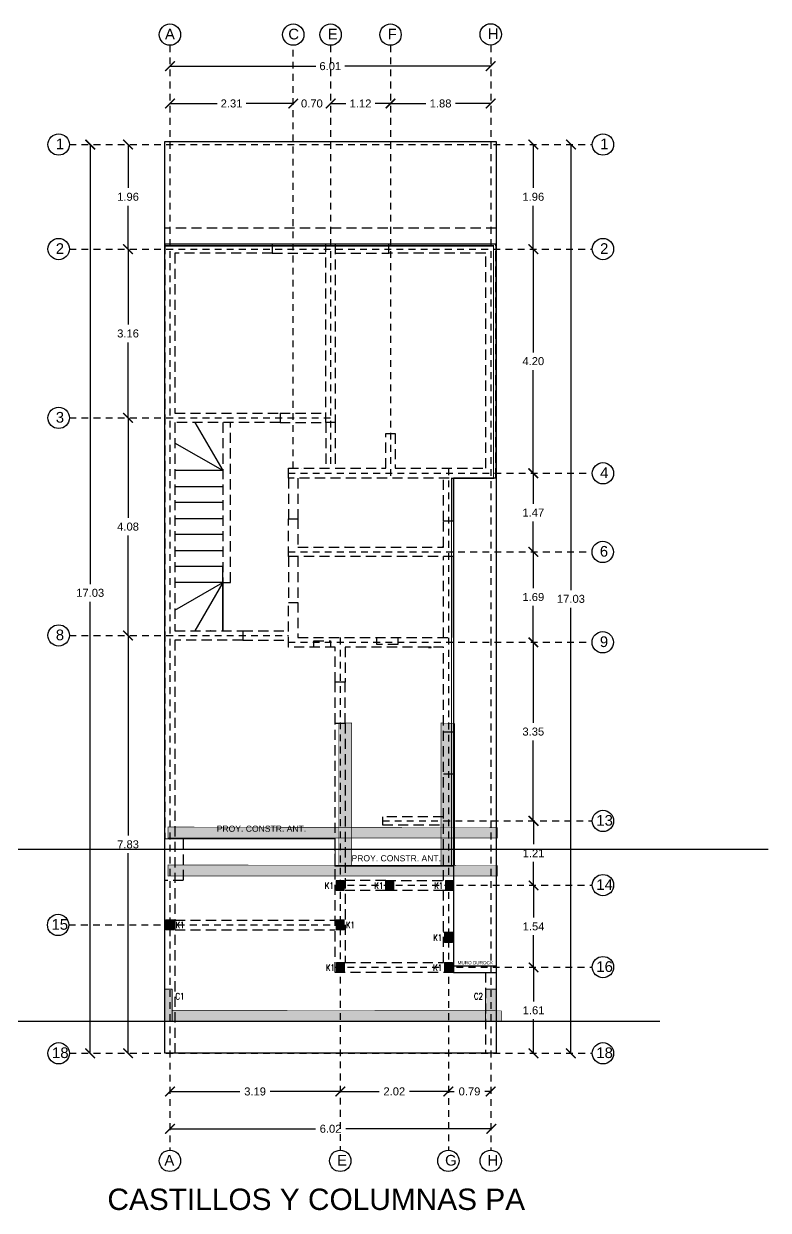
# Model space of a CAD drawing. Header units: metres. Extents: x -5 to 105, y 23 to 139.
# Drawn here: x 64.92 to 78.86, y 116.59 to 138.83 of the extents above; entities that cross this region are included whole.
import ezdxf

# ---------------------------------------------------------------- set-up
doc = ezdxf.new("R2010")
doc.units = ezdxf.units.M
doc.linetypes.add('DASHED2', pattern=[9.525, 6.35, -3.175])
for name, color, linetype in [('Cotas', 1, 'Continuous'), ('Ejes', 30, 'DASHED2'), ('Escalera', 252, 'Continuous'), ('Muros', 8, 'Continuous'), ('PDF2_Losa', 251, 'Continuous'), ('PDF2_VIGA', 34, 'Continuous'), ('Proyecciones', 254, 'DASHED2'), ('Textos', 7, 'Continuous'), ('Vigas nuevas', 7, 'Continuous')]:
    doc.layers.add(name, color=color, linetype=linetype)
doc.layers.add('EST-castillos', color=31, linetype='Continuous', lineweight=0)
doc.layers.add('EST-Losa', color=6, linetype='Continuous', lineweight=0)
doc.styles.add('ROMANS', font='romans.shx', dxfattribs={"width": 0.8})
doc.styles.get("Standard").update_dxf_attribs({"font": 'arial.ttf'})
doc.dimstyles.new('Cotas', dxfattribs={"dimtxt": 0.15, "dimasz": 0.18, "dimexe": 0.18, "dimexo": 0.0625, "dimgap": 0.09, "dimtad": 0, "dimtih": 1, "dimtoh": 1, "dimzin": 0, "dimdsep": 46, "dimtxsty": 'Standard', "dimblk": 'ARCHTICK', "dimcen": 0.09, "dimse1": 1, "dimse2": 1, "dimclre": 30, "dimadec": 0, "dimazin": 0, "dimtfac": 1, "dimtofl": 0, "dimtmove": 0, "dimatfit": 3, "dimfxl": 1, "dimtolj": 1, "dimtzin": 0, "dimarcsym": 0})

# ---------------------------------------------------------------- blocks, each defined once
blk = doc.blocks.new('_ArchTick')
at = {"color": 0, "linetype": 'ByBlock', "const_width": 0.15}
blk.add_lwpolyline([(-0.5, -0.5), (0.5, 0.5)], dxfattribs=at)
blk = doc.blocks.new('*D94')
at = {"layer": 'Cotas', "color": 0, "lineweight": -2, "ltscale": 0.03, "transparency": 16777216}
for p, q in [((66.87, 127.367), (66.87, 123.618)), ((66.87, 119.536), (66.87, 123.285))]:
    blk.add_line(p, q, dxfattribs=at)
at = {"layer": 'Defpoints', "color": 0, "ltscale": 0.03, "transparency": 16777216}
for p in [(66.87, 127.367), (69.019, 127.367), (67.56, 119.536)]:
    blk.add_point(p, dxfattribs=at)
at = {"layer": 'Cotas', "color": 0, "lineweight": -2, "ltscale": 0.03, "transparency": 16777216, "xscale": 0.18, "yscale": 0.18, "zscale": 0.18}
for p, rotation in [((66.87, 127.367), 90), ((66.87, 119.536), 270)]:
    blk.add_blockref('_ArchTick', p, dxfattribs=dict(at, rotation=rotation))
at = {"layer": 'Cotas', "color": 0, "ltscale": 0.03, "transparency": 16777216, "insert": (66.87, 123.452), "char_height": 0.15, "attachment_point": 5}
blk.add_mtext('\\A1;7.83', dxfattribs=at)
blk = doc.blocks.new('*D95')
at = {"layer": 'Cotas', "color": 0, "lineweight": -2, "ltscale": 0.03, "transparency": 16777216}
for p, q in [((66.87, 131.446), (66.87, 129.573)), ((66.87, 127.367), (66.87, 129.24))]:
    blk.add_line(p, q, dxfattribs=at)
at = {"layer": 'Defpoints', "color": 0, "ltscale": 0.03, "transparency": 16777216}
for p in [(66.87, 131.446), (69.718, 131.446), (69.019, 127.367)]:
    blk.add_point(p, dxfattribs=at)
at = {"layer": 'Cotas', "color": 0, "lineweight": -2, "ltscale": 0.03, "transparency": 16777216, "xscale": 0.18, "yscale": 0.18, "zscale": 0.18}
for p, rotation in [((66.87, 131.446), 90), ((66.87, 127.367), 270)]:
    blk.add_blockref('_ArchTick', p, dxfattribs=dict(at, rotation=rotation))
at = {"layer": 'Cotas', "color": 0, "ltscale": 0.03, "transparency": 16777216, "insert": (66.87, 129.407), "char_height": 0.15, "attachment_point": 5}
blk.add_mtext('\\A1;4.08', dxfattribs=at)
blk = doc.blocks.new('*D96')
at = {"layer": 'Cotas', "color": 0, "lineweight": -2, "ltscale": 0.03, "transparency": 16777216}
for p, q in [((66.87, 136.569), (66.87, 135.756)), ((66.87, 134.609), (66.87, 135.422))]:
    blk.add_line(p, q, dxfattribs=at)
at = {"layer": 'Defpoints', "color": 0, "ltscale": 0.03, "transparency": 16777216}
for p in [(66.87, 136.569), (67.57, 136.569), (67.57, 134.609)]:
    blk.add_point(p, dxfattribs=at)
at = {"layer": 'Cotas', "color": 0, "lineweight": -2, "ltscale": 0.03, "transparency": 16777216, "xscale": 0.18, "yscale": 0.18, "zscale": 0.18}
for p, rotation in [((66.87, 136.569), 90), ((66.87, 134.609), 270)]:
    blk.add_blockref('_ArchTick', p, dxfattribs=dict(at, rotation=rotation))
at = {"layer": 'Cotas', "color": 0, "ltscale": 0.03, "transparency": 16777216, "insert": (66.87, 135.589), "char_height": 0.15, "attachment_point": 5}
blk.add_mtext('\\A1;1.96', dxfattribs=at)
blk = doc.blocks.new('*D97')
at = {"layer": 'Cotas', "color": 0, "lineweight": -2, "ltscale": 0.03, "transparency": 16777216}
for p, q in [((66.161, 136.569), (66.161, 128.332)), ((66.161, 119.536), (66.161, 127.999))]:
    blk.add_line(p, q, dxfattribs=at)
at = {"layer": 'Defpoints', "color": 0, "ltscale": 0.03, "transparency": 16777216}
for p in [(66.161, 136.569), (66.161, 136.569), (66.87, 119.536)]:
    blk.add_point(p, dxfattribs=at)
at = {"layer": 'Cotas', "color": 0, "lineweight": -2, "ltscale": 0.03, "transparency": 16777216, "xscale": 0.18, "yscale": 0.18, "zscale": 0.18}
for p, rotation in [((66.161, 136.569), 90), ((66.161, 119.536), 270)]:
    blk.add_blockref('_ArchTick', p, dxfattribs=dict(at, rotation=rotation))
at = {"layer": 'Cotas', "color": 0, "ltscale": 0.03, "transparency": 16777216, "insert": (66.161, 128.166), "char_height": 0.15, "attachment_point": 5}
blk.add_mtext('\\A1;17.03', dxfattribs=at)
blk = doc.blocks.new('*D98')
at = {"layer": 'Cotas', "color": 0, "lineweight": -2, "ltscale": 0.03, "transparency": 16777216}
for p, q in [((74.467, 121.146), (74.467, 120.508)), ((74.467, 119.536), (74.467, 120.174))]:
    blk.add_line(p, q, dxfattribs=at)
at = {"layer": 'Defpoints', "color": 0, "ltscale": 0.03, "transparency": 16777216}
for p in [(73.767, 121.146), (73.767, 119.536), (74.467, 119.536)]:
    blk.add_point(p, dxfattribs=at)
at = {"layer": 'Cotas', "color": 0, "lineweight": -2, "ltscale": 0.03, "transparency": 16777216, "xscale": 0.18, "yscale": 0.18, "zscale": 0.18}
for p, rotation in [((74.467, 121.146), 90), ((74.467, 119.536), 270)]:
    blk.add_blockref('_ArchTick', p, dxfattribs=dict(at, rotation=rotation))
at = {"layer": 'Cotas', "color": 0, "ltscale": 0.03, "transparency": 16777216, "insert": (74.467, 120.341), "char_height": 0.15, "attachment_point": 5}
blk.add_mtext('\\A1;1.61', dxfattribs=at)
blk = doc.blocks.new('*D99')
at = {"layer": 'Cotas', "color": 0, "lineweight": -2, "ltscale": 0.03, "transparency": 16777216}
for p, q in [((74.462, 128.934), (74.462, 128.253)), ((74.462, 127.239), (74.462, 127.92))]:
    blk.add_line(p, q, dxfattribs=at)
at = {"layer": 'Defpoints', "color": 0, "ltscale": 0.03, "transparency": 16777216}
for p in [(72.782, 128.934), (69.876, 127.239), (74.462, 127.239)]:
    blk.add_point(p, dxfattribs=at)
at = {"layer": 'Cotas', "color": 0, "lineweight": -2, "ltscale": 0.03, "transparency": 16777216, "xscale": 0.18, "yscale": 0.18, "zscale": 0.18}
for p, rotation in [((74.462, 128.934), 90), ((74.462, 127.239), 270)]:
    blk.add_blockref('_ArchTick', p, dxfattribs=dict(at, rotation=rotation))
at = {"layer": 'Cotas', "color": 0, "ltscale": 0.03, "transparency": 16777216, "insert": (74.462, 128.087), "char_height": 0.15, "attachment_point": 5}
blk.add_mtext('\\A1;1.69', dxfattribs=at)
blk = doc.blocks.new('*D100')
at = {"layer": 'Cotas', "color": 0, "lineweight": -2, "ltscale": 0.03, "transparency": 16777216}
for p, q in [((74.462, 134.609), (74.462, 132.674)), ((74.462, 130.407), (74.462, 132.341))]:
    blk.add_line(p, q, dxfattribs=at)
at = {"layer": 'Defpoints', "color": 0, "ltscale": 0.03, "transparency": 16777216}
for p in [(72.792, 134.609), (73.767, 130.407), (74.462, 130.407)]:
    blk.add_point(p, dxfattribs=at)
at = {"layer": 'Cotas', "color": 0, "lineweight": -2, "ltscale": 0.03, "transparency": 16777216, "xscale": 0.18, "yscale": 0.18, "zscale": 0.18}
for p, rotation in [((74.462, 134.609), 90), ((74.462, 130.407), 270)]:
    blk.add_blockref('_ArchTick', p, dxfattribs=dict(at, rotation=rotation))
at = {"layer": 'Cotas', "color": 0, "ltscale": 0.03, "transparency": 16777216, "insert": (74.462, 132.508), "char_height": 0.15, "attachment_point": 5}
blk.add_mtext('\\A1;4.20', dxfattribs=at)
blk = doc.blocks.new('*D101')
at = {"layer": 'Cotas', "color": 0, "lineweight": -2, "ltscale": 0.03, "transparency": 16777216}
for p, q in [((74.462, 136.569), (74.462, 135.756)), ((74.462, 134.609), (74.462, 135.422))]:
    blk.add_line(p, q, dxfattribs=at)
at = {"layer": 'Defpoints', "color": 0, "ltscale": 0.03, "transparency": 16777216}
for p in [(73.767, 136.569), (73.762, 134.609), (74.462, 134.609)]:
    blk.add_point(p, dxfattribs=at)
at = {"layer": 'Cotas', "color": 0, "lineweight": -2, "ltscale": 0.03, "transparency": 16777216, "xscale": 0.18, "yscale": 0.18, "zscale": 0.18}
for p, rotation in [((74.462, 136.569), 90), ((74.462, 134.609), 270)]:
    blk.add_blockref('_ArchTick', p, dxfattribs=dict(at, rotation=rotation))
at = {"layer": 'Cotas', "color": 0, "ltscale": 0.03, "transparency": 16777216, "insert": (74.462, 135.589), "char_height": 0.15, "attachment_point": 5}
blk.add_mtext('\\A1;1.96', dxfattribs=at)
blk = doc.blocks.new('*D102')
at = {"layer": 'Cotas', "color": 0, "lineweight": -2, "ltscale": 0.03, "transparency": 16777216}
for p, q in [((75.167, 136.569), (75.167, 128.219)), ((75.167, 119.536), (75.167, 127.886))]:
    blk.add_line(p, q, dxfattribs=at)
at = {"layer": 'Defpoints', "color": 0, "ltscale": 0.03, "transparency": 16777216}
for p in [(74.462, 136.569), (75.167, 136.569), (74.467, 119.536)]:
    blk.add_point(p, dxfattribs=at)
at = {"layer": 'Cotas', "color": 0, "lineweight": -2, "ltscale": 0.03, "transparency": 16777216, "xscale": 0.18, "yscale": 0.18, "zscale": 0.18}
for p, rotation in [((75.167, 136.569), 90), ((75.167, 119.536), 270)]:
    blk.add_blockref('_ArchTick', p, dxfattribs=dict(at, rotation=rotation))
at = {"layer": 'Cotas', "color": 0, "ltscale": 0.03, "transparency": 16777216, "insert": (75.167, 128.053), "char_height": 0.15, "attachment_point": 5}
blk.add_mtext('\\A1;17.03', dxfattribs=at)
blk = doc.blocks.new('*D103')
at = {"layer": 'Cotas', "color": 0, "lineweight": -2, "ltscale": 0.03, "transparency": 16777216}
for p, q in [((66.87, 134.609), (66.87, 133.194)), ((66.87, 131.446), (66.87, 132.861))]:
    blk.add_line(p, q, dxfattribs=at)
at = {"layer": 'Defpoints', "color": 0, "ltscale": 0.03, "transparency": 16777216}
for p in [(66.87, 134.609), (67.57, 134.609), (69.718, 131.446)]:
    blk.add_point(p, dxfattribs=at)
at = {"layer": 'Cotas', "color": 0, "lineweight": -2, "ltscale": 0.03, "transparency": 16777216, "xscale": 0.18, "yscale": 0.18, "zscale": 0.18}
for p, rotation in [((66.87, 134.609), 90), ((66.87, 131.446), 270)]:
    blk.add_blockref('_ArchTick', p, dxfattribs=dict(at, rotation=rotation))
at = {"layer": 'Cotas', "color": 0, "ltscale": 0.03, "transparency": 16777216, "insert": (66.87, 133.027), "char_height": 0.15, "attachment_point": 5}
blk.add_mtext('\\A1;3.16', dxfattribs=at)
blk = doc.blocks.new('*D104')
at = {"layer": 'Cotas', "color": 0, "lineweight": -2, "ltscale": 0.03, "transparency": 16777216}
for p, q in [((74.462, 130.407), (74.462, 129.836)), ((74.462, 128.934), (74.462, 129.505))]:
    blk.add_line(p, q, dxfattribs=at)
at = {"layer": 'Defpoints', "color": 0, "ltscale": 0.03, "transparency": 16777216}
for p in [(73.767, 130.407), (73.767, 128.934), (74.462, 128.934)]:
    blk.add_point(p, dxfattribs=at)
at = {"layer": 'Cotas', "color": 0, "lineweight": -2, "ltscale": 0.03, "transparency": 16777216, "xscale": 0.18, "yscale": 0.18, "zscale": 0.18}
for p, rotation in [((74.462, 130.407), 90), ((74.462, 128.934), 270)]:
    blk.add_blockref('_ArchTick', p, dxfattribs=dict(at, rotation=rotation))
at = {"layer": 'Cotas', "color": 0, "ltscale": 0.03, "transparency": 16777216, "insert": (74.462, 129.67), "char_height": 0.15, "attachment_point": 5}
blk.add_mtext('\\A1;1.47', dxfattribs=at)
blk = doc.blocks.new('*D105')
at = {"layer": 'Cotas', "color": 0, "lineweight": -2, "ltscale": 0.03, "transparency": 16777216}
for p, q in [((74.462, 127.239), (74.462, 125.732)), ((74.462, 123.892), (74.462, 125.399))]:
    blk.add_line(p, q, dxfattribs=at)
at = {"layer": 'Defpoints', "color": 0, "ltscale": 0.03, "transparency": 16777216}
for p in [(70.092, 127.239), (72.969, 123.892), (74.462, 123.892)]:
    blk.add_point(p, dxfattribs=at)
at = {"layer": 'Cotas', "color": 0, "lineweight": -2, "ltscale": 0.03, "transparency": 16777216, "xscale": 0.18, "yscale": 0.18, "zscale": 0.18}
for p, rotation in [((74.462, 127.239), 90), ((74.462, 123.892), 270)]:
    blk.add_blockref('_ArchTick', p, dxfattribs=dict(at, rotation=rotation))
at = {"layer": 'Cotas', "color": 0, "ltscale": 0.03, "transparency": 16777216, "insert": (74.462, 125.565), "char_height": 0.15, "attachment_point": 5}
blk.add_mtext('\\A1;3.35', dxfattribs=at)
blk = doc.blocks.new('*D106')
at = {"layer": 'Cotas', "color": 0, "lineweight": -2, "ltscale": 0.03, "transparency": 16777216}
for p, q in [((74.467, 122.683), (74.467, 122.081)), ((74.467, 121.146), (74.467, 121.748))]:
    blk.add_line(p, q, dxfattribs=at)
at = {"layer": 'Defpoints', "color": 0, "ltscale": 0.03, "transparency": 16777216}
for p in [(72.969, 122.683), (73.767, 121.146), (74.467, 121.146)]:
    blk.add_point(p, dxfattribs=at)
at = {"layer": 'Cotas', "color": 0, "lineweight": -2, "ltscale": 0.03, "transparency": 16777216, "xscale": 0.18, "yscale": 0.18, "zscale": 0.18}
for p, rotation in [((74.467, 122.683), 90), ((74.467, 121.146), 270)]:
    blk.add_blockref('_ArchTick', p, dxfattribs=dict(at, rotation=rotation))
at = {"layer": 'Cotas', "color": 0, "ltscale": 0.03, "transparency": 16777216, "insert": (74.467, 121.914), "char_height": 0.15, "attachment_point": 5}
blk.add_mtext('\\A1;1.54', dxfattribs=at)
blk = doc.blocks.new('*D107')
at = {"layer": 'Cotas', "color": 0, "lineweight": -2, "ltscale": 0.03, "transparency": 16777216}
for p, q in [((74.467, 123.892), (74.467, 123.453)), ((74.467, 122.683), (74.467, 123.122))]:
    blk.add_line(p, q, dxfattribs=at)
at = {"layer": 'Defpoints', "color": 0, "ltscale": 0.03, "transparency": 16777216}
for p in [(73.767, 123.892), (73.767, 122.683), (74.467, 122.683)]:
    blk.add_point(p, dxfattribs=at)
at = {"layer": 'Cotas', "color": 0, "lineweight": -2, "ltscale": 0.03, "transparency": 16777216, "xscale": 0.18, "yscale": 0.18, "zscale": 0.18}
for p, rotation in [((74.467, 123.892), 90), ((74.467, 122.683), 270)]:
    blk.add_blockref('_ArchTick', p, dxfattribs=dict(at, rotation=rotation))
at = {"layer": 'Cotas', "color": 0, "ltscale": 0.03, "transparency": 16777216, "insert": (74.467, 123.287), "char_height": 0.15, "attachment_point": 5}
blk.add_mtext('\\A1;1.21', dxfattribs=at)
blk = doc.blocks.new('*D108')
at = {"layer": 'Cotas', "color": 0, "lineweight": -2, "transparency": 16777216}
for p, q in [((67.654, 118.121), (70.379, 118.121)), ((73.674, 118.121), (70.948, 118.121))]:
    blk.add_line(p, q, dxfattribs=at)
at = {"layer": 'Defpoints', "color": 0, "transparency": 16777216}
for p in [(67.654, 118.121), (73.674, 118.121), (73.674, 118.121)]:
    blk.add_point(p, dxfattribs=at)
at = {"layer": 'Cotas', "color": 0, "lineweight": -2, "transparency": 16777216, "xscale": 0.18, "yscale": 0.18, "zscale": 0.18, "rotation": 180}
blk.add_blockref('_ArchTick', (67.654, 118.121), dxfattribs=at)
at = {"layer": 'Cotas', "color": 0, "lineweight": -2, "transparency": 16777216, "xscale": 0.18, "yscale": 0.18, "zscale": 0.18}
blk.add_blockref('_ArchTick', (73.674, 118.121), dxfattribs=at)
at = {"layer": 'Cotas', "color": 0, "transparency": 16777216, "insert": (70.664, 118.121), "char_height": 0.15, "attachment_point": 5}
blk.add_mtext('\\A1;6.02', dxfattribs=at)
blk = doc.blocks.new('*D109')
at = {"layer": 'Cotas', "color": 0, "lineweight": -2, "ltscale": 0.03, "transparency": 16777216}
for p, q in [((72.871, 118.821), (72.982, 118.821)), ((73.664, 118.821), (73.552, 118.821))]:
    blk.add_line(p, q, dxfattribs=at)
at = {"layer": 'Defpoints', "color": 0, "ltscale": 0.03, "transparency": 16777216}
for p in [(72.871, 119.536), (73.664, 119.536), (73.664, 118.821)]:
    blk.add_point(p, dxfattribs=at)
at = {"layer": 'Cotas', "color": 0, "lineweight": -2, "ltscale": 0.03, "transparency": 16777216, "xscale": 0.18, "yscale": 0.18, "zscale": 0.18, "rotation": 180}
blk.add_blockref('_ArchTick', (72.871, 118.821), dxfattribs=at)
at = {"layer": 'Cotas', "color": 0, "lineweight": -2, "ltscale": 0.03, "transparency": 16777216, "xscale": 0.18, "yscale": 0.18, "zscale": 0.18}
blk.add_blockref('_ArchTick', (73.664, 118.821), dxfattribs=at)
at = {"layer": 'Cotas', "color": 0, "ltscale": 0.03, "transparency": 16777216, "insert": (73.267, 118.821), "char_height": 0.15, "attachment_point": 5}
blk.add_mtext('\\A1;0.79', dxfattribs=at)
blk = doc.blocks.new('*D110')
at = {"layer": 'Cotas', "color": 0, "lineweight": -2, "ltscale": 0.03, "transparency": 16777216}
for p, q in [((70.846, 118.821), (71.573, 118.821)), ((72.871, 118.821), (72.144, 118.821))]:
    blk.add_line(p, q, dxfattribs=at)
at = {"layer": 'Defpoints', "color": 0, "ltscale": 0.03, "transparency": 16777216}
for p in [(70.846, 119.536), (72.871, 119.536), (72.871, 118.821)]:
    blk.add_point(p, dxfattribs=at)
at = {"layer": 'Cotas', "color": 0, "lineweight": -2, "ltscale": 0.03, "transparency": 16777216, "xscale": 0.18, "yscale": 0.18, "zscale": 0.18, "rotation": 180}
blk.add_blockref('_ArchTick', (70.846, 118.821), dxfattribs=at)
at = {"layer": 'Cotas', "color": 0, "lineweight": -2, "ltscale": 0.03, "transparency": 16777216, "xscale": 0.18, "yscale": 0.18, "zscale": 0.18}
blk.add_blockref('_ArchTick', (72.871, 118.821), dxfattribs=at)
at = {"layer": 'Cotas', "color": 0, "ltscale": 0.03, "transparency": 16777216, "insert": (71.858, 118.821), "char_height": 0.15, "attachment_point": 5}
blk.add_mtext('\\A1;2.02', dxfattribs=at)
blk = doc.blocks.new('*D111')
at = {"layer": 'Cotas', "color": 0, "lineweight": -2, "ltscale": 0.03, "transparency": 16777216}
for p, q in [((67.654, 118.82), (68.965, 118.82)), ((70.846, 118.82), (69.535, 118.82))]:
    blk.add_line(p, q, dxfattribs=at)
at = {"layer": 'Defpoints', "color": 0, "ltscale": 0.03, "transparency": 16777216}
for p in [(67.654, 119.536), (70.846, 119.536), (70.846, 118.82)]:
    blk.add_point(p, dxfattribs=at)
at = {"layer": 'Cotas', "color": 0, "lineweight": -2, "ltscale": 0.03, "transparency": 16777216, "xscale": 0.18, "yscale": 0.18, "zscale": 0.18, "rotation": 180}
blk.add_blockref('_ArchTick', (67.654, 118.82), dxfattribs=at)
at = {"layer": 'Cotas', "color": 0, "lineweight": -2, "ltscale": 0.03, "transparency": 16777216, "xscale": 0.18, "yscale": 0.18, "zscale": 0.18}
blk.add_blockref('_ArchTick', (70.846, 118.82), dxfattribs=at)
at = {"layer": 'Cotas', "color": 0, "ltscale": 0.03, "transparency": 16777216, "insert": (69.25, 118.82), "char_height": 0.15, "attachment_point": 5}
blk.add_mtext('\\A1;3.19', dxfattribs=at)
blk = doc.blocks.new('*D112')
at = {"layer": 'Cotas', "color": 0, "lineweight": -2, "ltscale": 0.03, "transparency": 16777216}
for p, q in [((67.654, 137.338), (68.538, 137.338)), ((69.964, 137.338), (69.081, 137.338))]:
    blk.add_line(p, q, dxfattribs=at)
at = {"layer": 'Defpoints', "color": 0, "ltscale": 0.03, "transparency": 16777216}
for p in [(69.964, 137.338), (67.654, 136.628), (69.964, 136.628)]:
    blk.add_point(p, dxfattribs=at)
at = {"layer": 'Cotas', "color": 0, "lineweight": -2, "ltscale": 0.03, "transparency": 16777216, "xscale": 0.18, "yscale": 0.18, "zscale": 0.18, "rotation": 180}
blk.add_blockref('_ArchTick', (67.654, 137.338), dxfattribs=at)
at = {"layer": 'Cotas', "color": 0, "lineweight": -2, "ltscale": 0.03, "transparency": 16777216, "xscale": 0.18, "yscale": 0.18, "zscale": 0.18}
blk.add_blockref('_ArchTick', (69.964, 137.338), dxfattribs=at)
at = {"layer": 'Cotas', "color": 0, "ltscale": 0.03, "transparency": 16777216, "insert": (68.809, 137.338), "char_height": 0.15, "attachment_point": 5}
blk.add_mtext('\\A1;2.31', dxfattribs=at)
blk = doc.blocks.new('*D113')
at = {"layer": 'Cotas', "color": 0, "lineweight": -2, "ltscale": 0.03, "transparency": 16777216}
for p, q in [((67.654, 138.038), (70.388, 138.038)), ((73.664, 138.038), (70.93, 138.038))]:
    blk.add_line(p, q, dxfattribs=at)
at = {"layer": 'Defpoints', "color": 0, "ltscale": 0.03, "transparency": 16777216}
for p in [(73.664, 138.038), (67.654, 136.628), (73.664, 136.628)]:
    blk.add_point(p, dxfattribs=at)
at = {"layer": 'Cotas', "color": 0, "lineweight": -2, "ltscale": 0.03, "transparency": 16777216, "xscale": 0.18, "yscale": 0.18, "zscale": 0.18, "rotation": 180}
blk.add_blockref('_ArchTick', (67.654, 138.038), dxfattribs=at)
at = {"layer": 'Cotas', "color": 0, "lineweight": -2, "ltscale": 0.03, "transparency": 16777216, "xscale": 0.18, "yscale": 0.18, "zscale": 0.18}
blk.add_blockref('_ArchTick', (73.664, 138.038), dxfattribs=at)
at = {"layer": 'Cotas', "color": 0, "ltscale": 0.03, "transparency": 16777216, "insert": (70.659, 138.038), "char_height": 0.15, "attachment_point": 5}
blk.add_mtext('\\A1;6.01', dxfattribs=at)
blk = doc.blocks.new('*D114')
at = {"layer": 'Cotas', "color": 0, "lineweight": -2, "ltscale": 0.03, "transparency": 16777216}
for p, q in [((69.964, 137.338), (69.784, 137.338)), ((70.664, 137.338), (70.844, 137.338))]:
    blk.add_line(p, q, dxfattribs=at)
at = {"layer": 'Defpoints', "color": 0, "ltscale": 0.03, "transparency": 16777216}
for p in [(70.664, 137.338), (69.964, 136.628), (70.664, 136.628)]:
    blk.add_point(p, dxfattribs=at)
at = {"layer": 'Cotas', "color": 0, "lineweight": -2, "ltscale": 0.03, "transparency": 16777216, "xscale": 0.18, "yscale": 0.18, "zscale": 0.18}
blk.add_blockref('_ArchTick', (69.964, 137.338), dxfattribs=at)
at = {"layer": 'Cotas', "color": 0, "lineweight": -2, "ltscale": 0.03, "transparency": 16777216, "xscale": 0.18, "yscale": 0.18, "zscale": 0.18, "rotation": 180}
blk.add_blockref('_ArchTick', (70.664, 137.338), dxfattribs=at)
at = {"layer": 'Cotas', "color": 0, "ltscale": 0.03, "transparency": 16777216, "insert": (70.314, 137.338), "char_height": 0.15, "attachment_point": 5}
blk.add_mtext('\\A1;0.70', dxfattribs=at)
blk = doc.blocks.new('*D115')
at = {"layer": 'Cotas', "color": 0, "lineweight": -2, "ltscale": 0.03, "transparency": 16777216}
for p, q in [((70.664, 137.338), (70.948, 137.338)), ((71.787, 137.338), (71.502, 137.338))]:
    blk.add_line(p, q, dxfattribs=at)
at = {"layer": 'Defpoints', "color": 0, "ltscale": 0.03, "transparency": 16777216}
for p in [(71.787, 137.338), (70.664, 136.628), (71.787, 136.628)]:
    blk.add_point(p, dxfattribs=at)
at = {"layer": 'Cotas', "color": 0, "lineweight": -2, "ltscale": 0.03, "transparency": 16777216, "xscale": 0.18, "yscale": 0.18, "zscale": 0.18, "rotation": 180}
blk.add_blockref('_ArchTick', (70.664, 137.338), dxfattribs=at)
at = {"layer": 'Cotas', "color": 0, "lineweight": -2, "ltscale": 0.03, "transparency": 16777216, "xscale": 0.18, "yscale": 0.18, "zscale": 0.18}
blk.add_blockref('_ArchTick', (71.787, 137.338), dxfattribs=at)
at = {"layer": 'Cotas', "color": 0, "ltscale": 0.03, "transparency": 16777216, "insert": (71.225, 137.338), "char_height": 0.15, "attachment_point": 5}
blk.add_mtext('\\A1;1.12', dxfattribs=at)
blk = doc.blocks.new('*D116')
at = {"layer": 'Cotas', "color": 0, "lineweight": -2, "ltscale": 0.03, "transparency": 16777216}
for p, q in [((71.787, 137.338), (72.447, 137.338)), ((73.664, 137.338), (73.003, 137.338))]:
    blk.add_line(p, q, dxfattribs=at)
at = {"layer": 'Defpoints', "color": 0, "ltscale": 0.03, "transparency": 16777216}
for p in [(73.664, 137.338), (71.787, 136.628), (73.664, 136.628)]:
    blk.add_point(p, dxfattribs=at)
at = {"layer": 'Cotas', "color": 0, "lineweight": -2, "ltscale": 0.03, "transparency": 16777216, "xscale": 0.18, "yscale": 0.18, "zscale": 0.18, "rotation": 180}
blk.add_blockref('_ArchTick', (71.787, 137.338), dxfattribs=at)
at = {"layer": 'Cotas', "color": 0, "lineweight": -2, "ltscale": 0.03, "transparency": 16777216, "xscale": 0.18, "yscale": 0.18, "zscale": 0.18}
blk.add_blockref('_ArchTick', (73.664, 137.338), dxfattribs=at)
at = {"layer": 'Cotas', "color": 0, "ltscale": 0.03, "transparency": 16777216, "insert": (72.725, 137.338), "char_height": 0.15, "attachment_point": 5}
blk.add_mtext('\\A1;1.88', dxfattribs=at)

msp = doc.modelspace()

# ---------------------------------------------------------------- hatches: boundary and pattern name
at = {"transparency": 33554559}
h = msp.add_hatch(color=256, dxfattribs=at)
h.paths.add_polyline_path([(71.4224, 127.2197), (71.4224, 127.2197), (71.4224, 127.2197)], flags=0)
h.paths.add_polyline_path([(71.4224, 127.2197), (71.4224, 127.2197), (71.4224, 127.2197)], flags=0)
h.paths.add_polyline_path([(71.4224, 127.2197), (71.4224, 127.2295), (71.4224, 127.2197)], flags=0)
h = msp.add_hatch(color=256, dxfattribs=at)
h.paths.add_polyline_path([(71.4224, 127.2197), (71.4224, 127.2197), (71.4224, 127.2197)], flags=0)
h.paths.add_polyline_path([(71.4224, 127.2197), (71.4224, 127.2197), (71.4224, 127.2197)], flags=0)
h.paths.add_polyline_path([(71.4224, 127.2197), (71.4224, 127.2295), (71.4224, 127.2197)], flags=0)
at = {"layer": 'EST-castillos'}
h = msp.add_hatch(color=256, dxfattribs=at)
h.dxf.hatch_style = 1
h.paths.add_polyline_path([(70.7697, 122.7765), (70.7697, 122.5893), (70.9197, 122.5893), (70.9197, 122.7765)])
h = msp.add_hatch(color=256, dxfattribs=at)
h.dxf.hatch_style = 1
h.paths.add_polyline_path([(71.6983, 122.7765), (71.6983, 122.5893), (71.8483, 122.5893), (71.8483, 122.7765)])
h = msp.add_hatch(color=256, dxfattribs=at)
h.dxf.hatch_style = 1
h.paths.add_polyline_path([(72.8192, 122.7765), (72.8192, 122.5893), (72.9692, 122.5893), (72.9692, 122.7765)])
h = msp.add_hatch(color=256, dxfattribs=at)
h.dxf.hatch_style = 1
h.paths.add_polyline_path([(67.5776, 122.0396), (67.5776, 121.8524), (67.7276, 121.8524), (67.7276, 122.0396)])
h = msp.add_hatch(color=256, dxfattribs=at)
h.dxf.hatch_style = 1
h.paths.add_polyline_path([(70.7697, 122.0396), (70.7697, 121.8524), (70.9197, 121.8524), (70.9197, 122.0396)])
h = msp.add_hatch(color=256, dxfattribs=at)
h.dxf.hatch_style = 1
h.paths.add_polyline_path([(72.8006, 121.8012), (72.8006, 121.614), (72.9506, 121.614), (72.9506, 121.8012)])
h = msp.add_hatch(color=256, dxfattribs=at)
h.dxf.hatch_style = 1
h.paths.add_polyline_path([(70.7725, 121.2396), (70.7725, 121.0524), (70.9225, 121.0524), (70.9225, 121.2396)])
h = msp.add_hatch(color=256, dxfattribs=at)
h.dxf.hatch_style = 1
h.paths.add_polyline_path([(72.7992, 121.2396), (72.7992, 121.0524), (72.9492, 121.0524), (72.9492, 121.2396)])
h = msp.add_hatch(color=256, dxfattribs=at)
h.dxf.hatch_style = 1
h.paths.add_polyline_path([(67.5604, 120.7361), (67.5604, 120.1361), (67.6976, 120.1361), (67.6976, 120.7361)])
h = msp.add_hatch(color=256, dxfattribs=at)
h.dxf.hatch_style = 1
h.paths.add_polyline_path([(73.5672, 120.7361), (73.5672, 120.1361), (73.7672, 120.1361), (73.7672, 120.7361)])
at = {"layer": 'PDF2_Losa'}
h = msp.add_hatch(color=256, dxfattribs=at)
h.dxf.hatch_style = 1
h.paths.add_polyline_path([(71.0578, 125.7271), (71.0578, 123.0573), (70.8115, 123.0573), (70.8115, 125.7271)])
h = msp.add_hatch(color=256, dxfattribs=at)
h.dxf.hatch_style = 1
h.paths.add_polyline_path([(72.9888, 125.7172), (72.9888, 123.0573), (72.7326, 123.0573), (72.7326, 125.7271)])
h = msp.add_hatch(color=256, dxfattribs=at)
h.dxf.hatch_style = 1
h.paths.add_polyline_path([(67.6196, 123.7765), (73.7867, 123.7666), (73.7867, 123.5696), (67.6196, 123.5696)])
at = {"layer": 'Vigas nuevas'}
h = msp.add_hatch(color=1, dxfattribs=at)
h.dxf.hatch_style = 1
h.paths.add_polyline_path([(67.6196, 123.0659), (73.7867, 123.056), (73.7867, 122.859), (67.6196, 122.859)])
h = msp.add_hatch(color=1, dxfattribs=at)
h.dxf.hatch_style = 1
h.paths.add_polyline_path([(67.6976, 120.343), (73.8647, 120.3331), (73.8647, 120.1361), (67.6976, 120.1361)])

# ---------------------------------------------------------------- linework, layer by layer
at = {"lineweight": 25}
for points in [[(70.1121, 130.5004), (70.1121, 130.5004)], [(73.7573, 130.3132), (73.7573, 130.3132)], [(72.1613, 129.0226), (72.1613, 129.0226)], [(72.7623, 129.0226), (72.7524, 129.0226)], [(68.4175, 127.4561), (68.4077, 127.4561)], [(72.9692, 121.8012), (72.9692, 121.8012)]]:
    msp.add_lwpolyline(points, dxfattribs=at)
at = {"layer": 'Cotas'}
for centre in [(67.654, 138.6283), (69.9644, 138.6283), (70.6637, 138.6283), (71.7869, 138.6283), (73.6637, 138.633), (65.5702, 136.5692), (75.7672, 136.5692), (65.5702, 134.6087), (75.7672, 134.6087), (65.5702, 131.4462), (75.7672, 130.4068), (75.7623, 128.9339), (65.5702, 127.3675), (75.7623, 127.2394), (75.7672, 123.8915), (75.7672, 122.6879), (65.5603, 121.9411), (75.7672, 121.1509), (65.5702, 119.5361), (75.7672, 119.5361), (67.654, 117.5205), (70.8461, 117.5205), (72.8707, 117.5205), (73.6639, 117.5205)]:
    msp.add_circle(centre, 0.2, dxfattribs=at)
at = {"layer": 'Ejes', "ltscale": 0.02}
for points in [[(67.654, 138.4283), (67.654, 117.7205)], [(69.9644, 130.5004), (69.9644, 138.4283)], [(70.6637, 138.4283), (70.6637, 130.5004)], [(71.7869, 138.4283), (71.7869, 130.3132)], [(73.6637, 138.4283), (73.6639, 117.7205)], [(65.7702, 136.5692), (75.5672, 136.5692)], [(65.7702, 134.6087), (75.5672, 134.6087)], [(65.7702, 131.4462), (70.7525, 131.4462)], [(69.8756, 130.4068), (75.5672, 130.4068)], [(72.8707, 130.5004), (72.8707, 117.7205)], [(69.8756, 128.9339), (75.5623, 128.9339)], [(65.7702, 127.3675), (69.8756, 127.3675)], [(69.8756, 127.2394), (75.5623, 127.2394)], [(70.8459, 127.328), (70.8461, 117.7205)], [(71.6397, 123.8915), (75.5672, 123.8915)], [(70.7525, 122.6879), (75.5672, 122.6879)], [(65.7603, 121.9411), (70.9397, 121.9411)], [(70.7525, 121.1509), (75.5672, 121.1509)], [(65.7702, 119.5361), (75.5672, 119.5361)]]:
    msp.add_lwpolyline(points, dxfattribs=at)
at = {"layer": 'Escalera'}
for points in [[(68.122, 131.3575), (68.6441, 130.461), (67.7476, 130.9733)], [(68.6441, 130.461), (67.7476, 130.461)], [(68.6441, 130.1556), (67.7476, 130.1556)], [(68.6441, 129.86), (67.7476, 129.86)], [(68.6441, 129.5546), (67.7476, 129.5546)], [(68.6441, 129.259), (67.7476, 129.259)], [(68.6441, 128.9536), (67.7476, 128.9536)], [(68.6441, 128.6581), (67.7476, 128.6581)], [(68.6441, 127.4561), (68.6441, 128.6581)], [(68.6441, 128.3625), (67.7476, 128.3625)], [(67.7476, 127.8404), (68.6441, 128.3625), (68.122, 127.4561)], [(68.6441, 128.3625), (68.6441, 127.4561)]]:
    msp.add_lwpolyline(points, dxfattribs=at)
at = {"layer": 'EST-castillos'}
for p, q in [((67.5604, 120.1361), (67.7104, 120.1361)), ((73.5672, 120.1361), (73.7172, 120.1361))]:
    msp.add_line(p, q, dxfattribs=at)
for points in [[(70.7697, 122.7765), (70.7697, 122.5893), (70.9197, 122.5893), (70.9197, 122.7765), (70.7697, 122.7765)], [(71.6983, 122.7765), (71.6983, 122.5893), (71.8483, 122.5893), (71.8483, 122.7765), (71.6983, 122.7765)], [(72.8192, 122.7765), (72.8192, 122.5893), (72.9692, 122.5893), (72.9692, 122.7765), (72.8192, 122.7765)], [(67.5776, 122.0396), (67.5776, 121.8524), (67.7276, 121.8524), (67.7276, 122.0396), (67.5776, 122.0396)], [(70.7697, 122.0396), (70.7697, 121.8524), (70.9197, 121.8524), (70.9197, 122.0396), (70.7697, 122.0396)], [(72.8006, 121.8012), (72.8006, 121.614), (72.9506, 121.614), (72.9506, 121.8012), (72.8006, 121.8012)], [(70.7725, 121.2396), (70.7725, 121.0524), (70.9225, 121.0524), (70.9225, 121.2396), (70.7725, 121.2396)], [(72.7992, 121.2396), (72.7992, 121.0524), (72.9492, 121.0524), (72.9492, 121.2396), (72.7992, 121.2396)], [(67.5604, 120.7361), (67.5604, 120.1361), (67.6976, 120.1361), (67.6976, 120.7361), (67.5604, 120.7361)], [(73.5672, 120.7361), (73.5672, 120.1361), (73.7672, 120.1361), (73.7672, 120.7361), (73.5672, 120.7361)]]:
    msp.add_lwpolyline(points, dxfattribs=at)
at = {"layer": 'EST-Losa', "lineweight": 0}
msp.add_lwpolyline([(67.5605, 131.3572, 0.0197, 0.0197, 0), (67.5605, 134.6722, 0.0296, 0.0296, 0), (73.7178, 134.6722, 0.0197, 0.0197, 0), (73.7178, 130.3129, 0.0197, 0.0197, 0), (72.9297, 130.3129, 0.0197, 0.0197, 0), (72.9297, 123.0424, 0.0197, 0.0197, 0), (70.7525, 123.0424, 0.0197, 0.0197, 0), (70.7525, 123.5547, 0.0197, 0.0197, 0), (67.5605, 123.5547, 0.0197, 0.0197, 0), (67.5605, 128.4854, 0, 0, 0)], format="xyseb", dxfattribs=at)
at = {"layer": 'Muros'}
for points in [[(67.5604, 134.7072), (67.5604, 136.6283), (73.7672, 136.6283), (73.7672, 119.5361)], [(73.7672, 119.5361), (67.5604, 119.5361), (67.5604, 134.7072), (73.7573, 134.7072), (73.7573, 130.3132), (72.9692, 130.3132), (72.9692, 121.0524), (73.7672, 121.0524), (73.7672, 119.5361)], [(72.9692, 127.328), (72.9692, 128.8453)], [(72.9692, 121.1724), (73.7672, 121.1724)], [(72.9692, 121.0524), (73.7672, 121.0524)], [(73.6172, 119.5361), (67.7476, 119.5361)]]:
    msp.add_lwpolyline(points, dxfattribs=at)
at = {"layer": 'Muros', "lineweight": 25}
for points in [[(69.5702, 134.7072), (70.5751, 134.7072)], [(70.7525, 134.7072), (71.7574, 134.7072)], [(72.9692, 129.5152), (72.9692, 130.3132)]]:
    msp.add_lwpolyline(points, dxfattribs=at)
at = {"layer": 'PDF2_Losa'}
for p, q in [((53.2274, 123.3627), (78.8636, 123.3627)), ((60.0652, 120.1361), (76.8336, 120.1361))]:
    msp.add_line(p, q, dxfattribs=at)
at = {"layer": 'PDF2_VIGA', "lineweight": 0}
for points, const_width in [([(71.0578, 125.7271), (71.0578, 123.0573), (70.8115, 123.0573), (70.8115, 125.7271)], 0.00985), ([(72.9888, 125.7172), (72.9888, 123.0573), (72.7326, 123.0573), (72.7326, 125.7271)], 0.00985), ([(67.6196, 123.7765), (73.7867, 123.7666), (73.7867, 123.5696), (67.6196, 123.5696)], 0.00987)]:
    msp.add_lwpolyline(points, close=True, dxfattribs=dict(at, const_width=const_width))
at = {"layer": 'Proyecciones', "ltscale": 0.03}
for points in [[(73.7672, 135.0028), (67.5604, 135.0028)], [(73.7573, 130.3132), (69.8756, 130.3132), (69.8756, 130.5004), (71.6983, 130.5004), (71.6983, 131.1506), (71.8756, 131.1506), (71.8756, 130.5004), (73.5701, 130.5004), (73.5701, 134.5299), (71.7574, 134.5299), (71.7574, 134.7072), (73.7573, 134.7072), (73.7573, 130.3132), (73.7573, 134.7072)], [(69.5702, 134.5299), (70.5751, 134.5299)], [(70.7525, 134.5299), (71.7574, 134.5299)], [(69.718, 131.5349), (70.5751, 131.5349)], [(68.6441, 131.3575), (68.6441, 128.3625), (68.7919, 128.3625), (68.7919, 131.3575)], [(69.718, 131.3575), (70.5751, 131.3575), (70.5751, 130.5004)], [(70.7525, 131.3575), (70.7525, 130.5004)], [(69.8756, 130.3132), (69.8756, 129.5546)], [(70.053, 130.3132), (70.053, 129.5546)], [(72.782, 129.5152), (72.782, 130.3132)], [(70.3091, 129.0226), (70.3091, 129.0226)], [(70.9397, 129.0226), (70.9298, 129.0226)], [(69.8756, 128.8453), (69.8756, 127.9881)], [(70.053, 128.8453), (70.053, 127.9881)], [(72.782, 127.328), (72.782, 128.8453)], [(69.0087, 127.4561), (69.0087, 127.4561)], [(69.0185, 127.4561), (69.8756, 127.4561)], [(69.0185, 127.2788), (69.8756, 127.2788)], [(70.3485, 127.1507), (70.3485, 127.2689), (70.6638, 127.2689), (70.6638, 127.1507)], [(71.9249, 127.328), (71.9249, 127.2), (71.5308, 127.2), (71.5308, 127.328)], [(70.9397, 126.4906), (70.7525, 126.4906)], [(70.7525, 125.7222), (70.7525, 126.4906)], [(70.9397, 125.7222), (70.9397, 126.4906)], [(72.9692, 125.5547), (72.782, 125.5547)], [(72.9692, 124.7665), (72.782, 124.7665)], [(72.7771, 123.9665), (71.6397, 123.9665), (71.6397, 123.8165), (72.782, 123.8165)], [(72.9593, 123.0424), (70.7525, 123.0424), (70.7525, 123.5547), (67.9052, 123.5547), (67.9052, 122.7764), (67.5604, 122.7764)], [(71.6983, 122.7765), (70.9397, 122.7765)], [(71.6983, 122.5893), (70.9397, 122.5893)], [(72.9692, 122.5893), (72.782, 122.5893)], [(67.7476, 122.0298), (70.7525, 122.0298)], [(67.7476, 121.8524), (70.7525, 121.8524)], [(72.9692, 121.8012), (72.782, 121.8012)], [(73.5672, 121.0524), (73.5672, 119.5361)]]:
    msp.add_lwpolyline(points, dxfattribs=at)
for points in [[(69.5702, 134.7072), (69.5702, 134.5299), (67.7476, 134.5299), (67.7476, 131.5349), (69.718, 131.5349), (69.718, 131.3575), (67.7476, 131.3575), (67.7476, 127.4561), (69.0185, 127.4561), (69.0185, 127.2788), (67.7476, 127.2788), (67.7476, 119.5361), (67.5604, 119.5361), (67.5604, 134.7072), (67.5604, 123.5547), (67.5604, 134.7072)], [(70.5751, 134.7072), (70.7525, 134.7072), (70.7525, 131.3575), (70.5751, 131.3575)], [(69.8756, 129.5546), (70.053, 129.5546), (70.053, 129.0226), (72.782, 129.0226), (72.782, 129.5152), (72.9692, 129.5152), (72.9692, 128.8453), (69.8756, 128.8453)], [(72.9692, 121.0524), (70.7525, 121.0524), (70.7525, 125.7222), (70.9397, 125.7222), (70.9397, 121.2396), (72.782, 121.2396), (72.782, 122.5893), (71.6983, 122.5893), (71.6983, 122.7765), (72.782, 122.7765), (72.782, 127.1507), (70.9397, 127.1507), (70.9397, 126.4906), (70.7525, 126.4906), (70.7525, 127.1507), (69.8756, 127.1507), (69.8756, 127.9881), (70.053, 127.9881), (70.053, 127.328), (72.9692, 127.328), (72.9692, 122.5893)], [(72.5505, 127.1507), (72.5012, 127.1507), (72.5012, 127.1409), (72.5505, 127.1409)]]:
    msp.add_lwpolyline(points, close=True, dxfattribs=at)
at = {"layer": 'Vigas nuevas', "color": 1, "lineweight": 0, "const_width": 0.00987}
for points in [[(67.6196, 123.0659), (73.7867, 123.056), (73.7867, 122.859), (67.6196, 122.859)], [(67.6976, 120.343), (73.8647, 120.3331), (73.8647, 120.1361), (67.6976, 120.1361)]]:
    msp.add_lwpolyline(points, close=True, dxfattribs=at)

# ---------------------------------------------------------------- texts
at = {"layer": 'Cotas', "char_height": 0.2, "attachment_point": 1}
for s, insert in [('A', (67.5615, 138.7391)), ('C', (69.8719, 138.7391)), ('E', (70.6101, 138.7391)), ('F', (71.7333, 138.7391)), ('H', (73.6101, 138.7438)), ('1', (65.5165, 136.68)), ('1', (75.7135, 136.68)), ('2', (65.5165, 134.7194)), ('2', (75.7135, 134.7194)), ('3', (65.5165, 131.5569)), ('4', (75.7135, 130.5175)), ('6', (75.7086, 129.0447)), ('8', (65.5165, 127.4782)), ('9', (75.7086, 127.3501)), ('13', (75.6426, 124.0023)), ('14', (75.6426, 122.7986)), ('15', (65.4358, 122.0518)), ('16', (75.6426, 121.2617)), ('18', (65.4457, 119.6468)), ('18', (75.6426, 119.6468)), ('A', (67.5503, 117.6313)), ('E', (70.784, 117.6313)), ('G', (72.8085, 117.6313)), ('H', (73.6018, 117.6313))]:
    msp.add_mtext_dynamic_manual_height_columns(s, width=0.39978, gutter_width=12.5, heights=[0], dxfattribs=dict(at, insert=insert))
at = {"layer": 'EST-castillos', "char_height": 0.12, "width": 0.097804, "attachment_point": 5, "style": 'ROMANS'}
for s, insert in [('K1', (70.6399, 122.6765)), ('K1', (71.5685, 122.6765)), ('K1', (72.6894, 122.6765)), ('K1', (67.8434, 121.9396)), ('K1', (71.0355, 121.9396)), ('K1', (72.6708, 121.7012)), ('K1', (70.6588, 121.1396)), ('K1', (72.6694, 121.1396)), ('C1', (67.8414, 120.6055)), ('C2', (73.4337, 120.6055))]:
    msp.add_mtext(s, dxfattribs=dict(at, insert=insert))
at = {"layer": 'Textos', "attachment_point": 1}
for s, width, gutter_width, heights, insert, char_height in [('PROY. CONSTR. ANT.', 3.558405, 1.0259, [0.2553], (68.5308, 123.8033), 0.114952), ('PROY. CONSTR. ANT.', 3.558405, 1.0259, [0.2553], (71.0562, 123.2489), 0.114952), ('MURO DUROCK', 1.917083, 0.5527, [0.1375], (73.043, 121.2644), 0.06193), ('CASTILLOS Y COLUMNAS PA', 10.004826, 3.5698, [0.4231], (66.4835, 116.9997), 0.4)]:
    msp.add_mtext_dynamic_manual_height_columns(s, width=width, gutter_width=gutter_width, heights=heights, dxfattribs=dict(at, insert=insert, char_height=char_height))

# ---------------------------------------------------------------- dimensions: what is measured, and where the dimension line sits
at = {"layer": 'Cotas', "ltscale": 0.03}
for base, p1, p2, picture, middle in [((73.6637, 138.0382), (67.654, 136.6283), (73.6637, 136.6283), '*D113', (70.6589, 138.0382)), ((69.9644, 137.3382), (67.654, 136.6283), (69.9644, 136.6283), '*D112', (68.8092, 137.3382)), ((70.6637, 137.3382), (69.9644, 136.6283), (70.6637, 136.6283), '*D114', (70.3141, 137.3382)), ((71.7869, 137.3382), (70.6638, 136.6283), (71.7869, 136.6283), '*D115', (71.2254, 137.3382)), ((73.6637, 137.3382), (71.7869, 136.6283), (73.6637, 136.6283), '*D116', (72.7253, 137.3382)), ((70.8461, 118.8205), (67.654, 119.5361), (70.8461, 119.536), '*D111', (69.2501, 118.8205)), ((72.8707, 118.8205), (70.8461, 119.536), (72.8707, 119.5361), '*D110', (71.8584, 118.8205)), ((73.6639, 118.8205), (72.8707, 119.5361), (73.6639, 119.5361), '*D109', (73.2673, 118.8205))]:
    dim = msp.add_linear_dim(base=base, p1=p1, p2=p2, dimstyle='Cotas', dxfattribs=at)
    dim.commit()
    dim.dimension.update_dxf_attribs({"geometry": picture, "text_midpoint": middle})
dim = msp.add_linear_dim(base=(66.1608, 136.5692), p1=(66.8702, 119.5361), p2=(66.1608, 136.5692), angle=90, dimstyle='Cotas', dxfattribs=at)
dim.commit()
dim.dimension.update_dxf_attribs({"geometry": '*D97', "text_midpoint": (66.1608, 128.1656), "dimtype": 160})
for base, p1, p2, picture, middle in [((66.8702, 136.5692), (67.5703, 134.6087), (67.5703, 136.5692), '*D96', (66.8702, 135.589)), ((74.4623, 134.6087), (73.7672, 136.5692), (73.7623, 134.6087), '*D101', (74.4623, 135.589)), ((75.1672, 136.5692), (74.4672, 119.5361), (74.4623, 136.5692), '*D102', (75.1672, 128.0527)), ((66.8702, 134.6087), (69.718, 131.4462), (67.5703, 134.6087), '*D103', (66.8702, 133.0274)), ((74.4623, 130.4068), (72.7918, 134.6087), (73.7672, 130.4068), '*D100', (74.4623, 132.5077)), ((66.8702, 131.4462), (69.0185, 127.3675), (69.718, 131.4462), '*D95', (66.8702, 129.4068)), ((74.4623, 128.9339), (73.7672, 130.4068), (73.7672, 128.9339), '*D104', (74.4623, 129.6704)), ((74.4623, 127.2394), (72.782, 128.9339), (69.8756, 127.2394), '*D99', (74.4623, 128.0867)), ((66.8702, 127.3675), (67.5604, 119.5361), (69.0185, 127.3675), '*D94', (66.8702, 123.4518)), ((74.4623, 123.8915), (70.0924, 127.2394), (72.9692, 123.8915), '*D105', (74.4623, 125.5655)), ((74.4672, 122.6829), (73.7672, 123.8915), (73.7672, 122.6829), '*D107', (74.4672, 123.2872)), ((74.4672, 121.146), (72.9692, 122.6829), (73.7672, 121.146), '*D106', (74.4672, 121.9145)), ((74.4672, 119.5361), (73.7672, 121.146), (73.7672, 119.5361), '*D98', (74.4672, 120.3411))]:
    dim = msp.add_linear_dim(base=base, p1=p1, p2=p2, angle=90, dimstyle='Cotas', dxfattribs=at)
    dim.commit()
    dim.dimension.update_dxf_attribs({"geometry": picture, "text_midpoint": middle})
at = {"layer": 'Cotas'}
dim = msp.add_linear_dim(base=(73.6736, 118.1205), p1=(67.654, 118.1205), p2=(73.6736, 118.1205), dimstyle='Cotas', dxfattribs=at)
dim.commit()
dim.dimension.update_dxf_attribs({"geometry": '*D108', "text_midpoint": (70.6638, 118.1205)})

doc.saveas('drawing.dxf')
